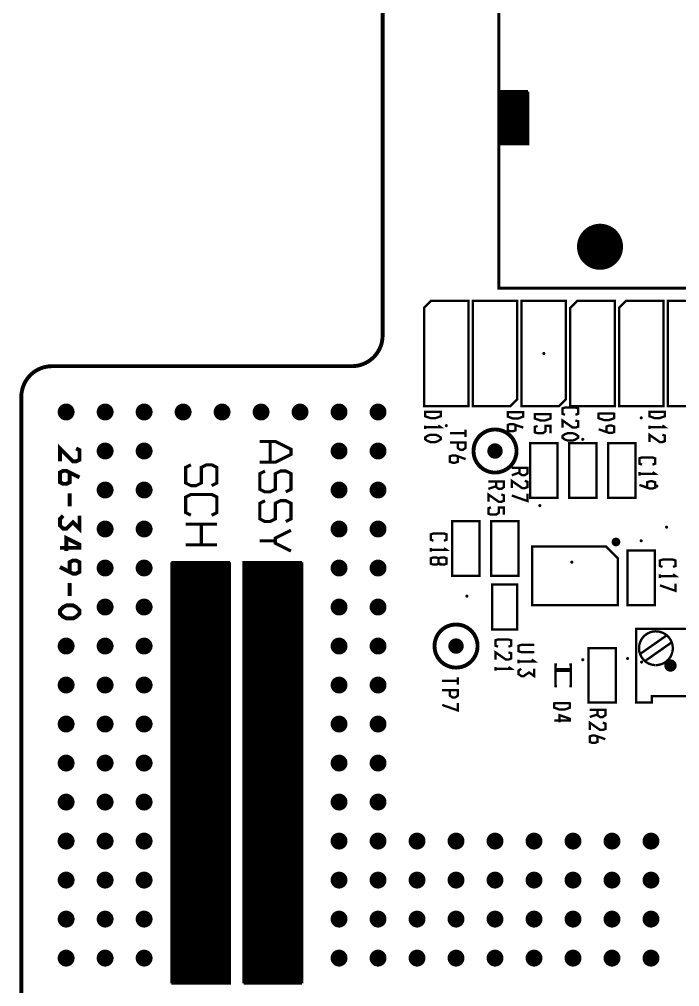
# Model space of a CAD drawing. Extents: x 8 to 205, y 3 to 189.
# Drawn here: x 11.8 to 54.8, y 40.1 to 103.1 of the extents above; entities that cross this region are included whole.
import ezdxf

# ---------------------------------------------------------------- set-up
doc = ezdxf.new("R2010")
doc.units = 0
doc.header["$MEASUREMENT"] = 0
doc.layers.get('0').update_dxf_attribs({"linetype": 'CONTINUOUS'})
doc.layers.add('26-349-0_DRL', color=254, linetype='CONTINUOUS')
doc.layers.add('26-349-0_SST', color=12, linetype='CONTINUOUS')

# ---------------------------------------------------------------- blocks, each defined once
blk = doc.blocks.new('ROUND_34')
at = {"const_width": 1.49987}
blk.add_lwpolyline([(-0.749934, 0, 1), (0.749934, 0, 1)], format="xyb", close=True, dxfattribs=at)
blk = doc.blocks.new('ROUND_93')
at = {"const_width": 0.54991}
blk.add_lwpolyline([(-0.274954, 0, 1), (0.274954, 0, 1)], format="xyb", close=True, dxfattribs=at)
blk = doc.blocks.new('ROUND_95')
at = {"const_width": 0.40005}
blk.add_lwpolyline([(-0.200024, 0, 1), (0.200024, 0, 1)], format="xyb", close=True, dxfattribs=at)
blk = doc.blocks.new('ROUND_96')
at = {"const_width": 0.50038}
blk.add_lwpolyline([(-0.25019, 0, 1), (0.25019, 0, 1)], format="xyb", close=True, dxfattribs=at)
blk = doc.blocks.new('ROUND_101')
at = {"const_width": 0.10033}
blk.add_lwpolyline([(-0.050164, 0, 1), (0.050164, 0, 1)], format="xyb", close=True, dxfattribs=at)
blk = doc.blocks.new('ROUND_102')
at = {"const_width": 0.10033}
blk.add_lwpolyline([(-0.050164, 0, 1), (0.050164, 0, 1)], format="xyb", close=True, dxfattribs=at)

msp = doc.modelspace()

# ---------------------------------------------------------------- linework, layer by layer
at = {"layer": '26-349-0_DRL', "const_width": 0.254}
for points in [[(35.431, 82.468), (35.431, 110.766)], [(13.894, 80.466), (33.43, 80.466)], [(11.893, 5.442), (11.893, 78.467)]]:
    msp.add_lwpolyline(points, dxfattribs=at)
for points in [[(33.43, 80.466, 0.414214), (35.431, 82.468)], [(13.894, 80.466, 0.414214), (11.895, 78.467)]]:
    msp.add_lwpolyline(points, format="xyb", dxfattribs=at)
at = {"layer": '26-349-0_SST'}
for points, const_width in [([(42.995, 107.342), (42.995, 85.541), (55.794, 85.541), (55.794, 107.741), (42.995, 107.741), (42.995, 107.342)], 0.201), ([(44.895, 98.34), (44.895, 94.942), (42.995, 94.942)], 0.201), ([(42.995, 98.34), (42.995, 98.041)], 0.201), ([(44.895, 98.34), (42.995, 98.34)], 0.201), ([(44.895, 98.168), (42.995, 98.168)], 0.201), ([(43.163, 98.34), (43.163, 94.942)], 0.201), ([(43.343, 98.34), (43.343, 94.942)], 0.201), ([(43.521, 98.34), (43.521, 94.942)], 0.201), ([(43.701, 98.34), (43.701, 94.942)], 0.201), ([(43.882, 98.34), (43.882, 94.942)], 0.201), ([(44.062, 98.34), (44.062, 94.942)], 0.201), ([(44.242, 98.34), (44.242, 94.942)], 0.201), ([(44.42, 98.34), (44.42, 94.942)], 0.201), ([(44.6, 98.34), (44.6, 94.942)], 0.201), ([(44.781, 98.34), (44.781, 94.942)], 0.201), ([(42.995, 98.041), (42.995, 94.942)], 0.201), ([(44.895, 97.987), (42.995, 97.987)], 0.201), ([(44.895, 97.807), (42.995, 97.807)], 0.201), ([(44.895, 97.627), (42.995, 97.627)], 0.201), ([(44.895, 97.446), (42.995, 97.446)], 0.201), ([(44.895, 97.268), (42.995, 97.268)], 0.201), ([(44.895, 97.088), (42.995, 97.088)], 0.201), ([(44.895, 96.908), (42.995, 96.908)], 0.201), ([(44.895, 96.727), (42.995, 96.727)], 0.201), ([(44.895, 96.55), (42.995, 96.55)], 0.201), ([(44.895, 96.369), (42.995, 96.369)], 0.201), ([(44.895, 96.189), (42.995, 96.189)], 0.201), ([(44.895, 96.009), (42.995, 96.009)], 0.201), ([(44.895, 95.828), (42.995, 95.828)], 0.201), ([(44.895, 95.65), (42.995, 95.65)], 0.201), ([(44.895, 95.47), (42.995, 95.47)], 0.201), ([(44.895, 95.29), (42.995, 95.29)], 0.201), ([(44.895, 95.109), (42.995, 95.109)], 0.201), ([(38.131, 84.264), (38.131, 77.863), (41.027, 77.863), (41.027, 84.721), (38.588, 84.721), (38.131, 84.264)], 0.152), ([(44.202, 78.32), (44.202, 84.721), (41.306, 84.721), (41.306, 77.863), (43.744, 77.863), (44.202, 78.32)], 0.152), ([(47.377, 78.32), (47.377, 84.721), (44.481, 84.721), (44.481, 77.863), (46.919, 77.863), (47.377, 78.32)], 0.152), ([(47.656, 84.264), (47.656, 77.863), (50.552, 77.863), (50.552, 84.721), (48.113, 84.721), (47.656, 84.264)], 0.152), ([(50.831, 84.264), (50.831, 77.863), (53.727, 77.863), (53.727, 84.721), (51.288, 84.721), (50.831, 84.264)], 0.152), ([(56.902, 78.32), (56.902, 84.721), (54.006, 84.721), (54.006, 77.863), (56.444, 77.863), (56.902, 78.32)], 0.152), ([(38.202, 77.561), (38.202, 77.205), (38.54, 77.086), (38.88, 77.086), (39.218, 77.205), (39.218, 77.561)], 0.152), ([(38.202, 77.502), (39.218, 77.502)], 0.152), ([(43.579, 77.538), (43.579, 77.182), (43.917, 77.063), (44.258, 77.063), (44.595, 77.182), (44.595, 77.538)], 0.152), ([(43.579, 77.479), (44.595, 77.479)], 0.152), ([(45.357, 77.411), (45.357, 77.055), (45.695, 76.936), (46.036, 76.936), (46.373, 77.055), (46.373, 77.411)], 0.152), ([(47.313, 77.302), (47.146, 77.362), (47.146, 77.718), (47.313, 77.776), (47.991, 77.776), (48.162, 77.718), (48.162, 77.362), (47.991, 77.302)], 0.152), ([(49.505, 77.434), (49.505, 77.078), (49.843, 76.959), (50.183, 76.959), (50.521, 77.078), (50.521, 77.434)], 0.152), ([(52.807, 77.561), (52.807, 77.205), (53.145, 77.086), (53.485, 77.086), (53.823, 77.205), (53.823, 77.561)], 0.152), ([(52.807, 77.502), (53.823, 77.502)], 0.152), ([(45.357, 77.352), (46.373, 77.352)], 0.152), ([(47.146, 76.463), (47.146, 76.938), (47.821, 76.463), (47.991, 76.463), (48.162, 76.524), (48.162, 76.88), (47.991, 76.938)], 0.152), ([(49.505, 77.375), (50.521, 77.375)], 0.152), ([(38.202, 76.367), (38.202, 76.603)], 0.152), ([(38.202, 76.486), (39.218, 76.486), (39.048, 76.603)], 0.152), ([(40.834, 75.859), (40.834, 76.334)], 0.152), ([(44.087, 76.641), (44.087, 76.286), (43.917, 76.225), (43.75, 76.225), (43.579, 76.286), (43.579, 76.641), (43.75, 76.7), (43.917, 76.7), (44.595, 76.463)], 0.152), ([(45.528, 76.573), (45.357, 76.514), (45.357, 76.159), (45.528, 76.098), (45.865, 76.098), (46.036, 76.217), (46.036, 76.573), (46.373, 76.573), (46.373, 76.098)], 0.152), ([(50.013, 76.181), (50.013, 76.537), (50.183, 76.595), (50.351, 76.595), (50.521, 76.537), (50.521, 76.181), (50.351, 76.12), (50.183, 76.12), (49.505, 76.359)], 0.152), ([(52.807, 76.367), (52.807, 76.603)], 0.152), ([(52.807, 76.486), (53.823, 76.486), (53.653, 76.603)], 0.152), ([(27.43, 74.213), (28.446, 74.213), (29.462, 74.721), (29.462, 75.061), (28.446, 75.569), (27.43, 75.569)], 0.203), ([(28.106, 74.213), (28.106, 75.569)], 0.203), ([(38.202, 75.826), (38.372, 75.943), (38.54, 76.004), (38.88, 76.004), (39.048, 75.943), (39.218, 75.826), (39.218, 75.706), (39.048, 75.587), (38.88, 75.529), (38.54, 75.529), (38.372, 75.587), (38.202, 75.706), (38.202, 75.826)], 0.152), ([(39.818, 76.098), (40.834, 76.098)], 0.152), ([(47.146, 75.922), (47.313, 76.042), (47.483, 76.1), (47.821, 76.1), (47.991, 76.042), (48.162, 75.922), (48.162, 75.803), (47.991, 75.686), (47.821, 75.625), (47.483, 75.625), (47.313, 75.686), (47.146, 75.803), (47.146, 75.922)], 0.152), ([(52.807, 75.529), (52.807, 76.004), (53.485, 75.529), (53.653, 75.529), (53.823, 75.587), (53.823, 75.943), (53.653, 76.004)], 0.152), ([(14.413, 74.264), (14.413, 75.112), (15.258, 74.264), (15.469, 74.264), (15.683, 74.37), (15.683, 75.005), (15.469, 75.112)], 0.254), ([(40.326, 75.496), (40.326, 75.14), (40.496, 75.021), (40.666, 75.021), (40.834, 75.14), (40.834, 75.496), (39.818, 75.496)], 0.152), ([(45.04, 75.45), (45.04, 71.894), (46.818, 71.894), (46.818, 75.45), (45.04, 75.45)], 0.152), ([(47.58, 75.45), (47.58, 71.894), (49.358, 71.894), (49.358, 75.45), (47.58, 75.45)], 0.152), ([(51.898, 71.894), (51.898, 75.45), (50.12, 75.45), (50.12, 71.894), (51.898, 71.894)], 0.152), ([(40.326, 74.599), (40.326, 74.243), (40.158, 74.182), (39.988, 74.182), (39.818, 74.243), (39.818, 74.599), (39.988, 74.657), (40.158, 74.657), (40.834, 74.421)], 0.152), ([(52.332, 74.053), (52.162, 74.114), (52.162, 74.469), (52.332, 74.528), (53.01, 74.528), (53.178, 74.469), (53.178, 74.114), (53.01, 74.053)], 0.152), ([(15.048, 73.545), (15.048, 72.91), (14.834, 72.803), (14.623, 72.803), (14.413, 72.91), (14.413, 73.545), (14.623, 73.652), (14.834, 73.652), (15.683, 73.227)], 0.254), ([(24.296, 72.689), (24.636, 72.859), (24.636, 73.875), (24.296, 74.045), (23.958, 74.045), (23.62, 73.875), (23.62, 72.859), (23.28, 72.689), (22.942, 72.689), (22.604, 72.859), (22.604, 73.875), (22.942, 74.045)], 0.203), ([(29.122, 72.282), (29.462, 72.453), (29.462, 73.469), (29.122, 73.639), (28.784, 73.639), (28.446, 73.469), (28.446, 72.453), (28.106, 72.282), (27.768, 72.282), (27.43, 72.453), (27.43, 73.469), (27.768, 73.639)], 0.203), ([(44.352, 73.839), (44.352, 73.484), (44.519, 73.365), (44.689, 73.365), (44.86, 73.484), (44.86, 73.839), (43.844, 73.839)], 0.152), ([(44.352, 73.542), (43.844, 73.365)], 0.152), ([(43.844, 72.526), (43.844, 73.001), (44.519, 72.526), (44.689, 72.526), (44.86, 72.587), (44.86, 72.943), (44.689, 73.001)], 0.152), ([(52.162, 73.334), (52.162, 73.57)], 0.152), ([(52.162, 73.453), (53.178, 73.453), (53.01, 73.57)], 0.152), ([(42.828, 72.95), (42.828, 72.595), (42.995, 72.476), (43.165, 72.476), (43.336, 72.595), (43.336, 72.95), (42.32, 72.95)], 0.152), ([(42.828, 72.653), (42.32, 72.476)], 0.152), ([(52.67, 72.554), (52.67, 72.91), (52.84, 72.971), (53.01, 72.971), (53.178, 72.91), (53.178, 72.554), (53.01, 72.496), (52.84, 72.496), (52.162, 72.732)], 0.152), ([(15.048, 71.343), (15.048, 72.191)], 0.254), ([(22.942, 70.758), (22.604, 70.929), (22.604, 71.945), (22.942, 72.115), (24.296, 72.115), (24.636, 71.945), (24.636, 70.929), (24.296, 70.758)], 0.203), ([(29.122, 70.352), (29.462, 70.522), (29.462, 71.538), (29.122, 71.708), (28.784, 71.708), (28.446, 71.538), (28.446, 70.522), (28.106, 70.352), (27.768, 70.352), (27.43, 70.522), (27.43, 71.538), (27.768, 71.708)], 0.203), ([(42.32, 71.637), (42.32, 72.112), (42.995, 71.637), (43.165, 71.637), (43.336, 71.698), (43.336, 72.054), (43.165, 72.112)], 0.152), ([(43.844, 72.044), (44.86, 71.688), (44.86, 72.163)], 0.152), ([(42.487, 71.274), (42.32, 71.216), (42.32, 70.86), (42.487, 70.799), (42.828, 70.799), (42.995, 70.918), (42.995, 71.274), (43.336, 71.274), (43.336, 70.799)], 0.152), ([(14.623, 70.731), (14.413, 70.517), (14.413, 70.096), (14.623, 69.882), (14.834, 69.882), (15.258, 70.306), (15.683, 69.882), (15.683, 70.731)], 0.254), ([(22.604, 70.184), (24.636, 70.184)], 0.203), ([(23.62, 68.828), (23.62, 70.184)], 0.203), ([(41.738, 66.814), (41.738, 70.37), (39.96, 70.37), (39.96, 66.814), (41.738, 66.814)], 0.152), ([(42.5, 70.37), (42.5, 66.814), (44.278, 66.814), (44.278, 70.37), (42.5, 70.37)], 0.152), ([(14.834, 68.422), (14.834, 69.27), (15.683, 68.846), (15.683, 68.635), (14.413, 68.635)], 0.254), ([(29.462, 68.422), (28.446, 68.93), (28.446, 69.27), (29.462, 69.778)], 0.203), ([(38.743, 69.1), (38.573, 69.161), (38.573, 69.516), (38.743, 69.575), (39.421, 69.575), (39.589, 69.516), (39.589, 69.161), (39.421, 69.1)], 0.152), ([(50.661, 69.224), (50.661, 68.813)], 0.152), ([(22.604, 68.828), (24.636, 68.828)], 0.203), ([(27.43, 69.1), (28.446, 69.1)], 0.203), ([(38.573, 68.381), (38.573, 68.617)], 0.152), ([(38.573, 68.5), (39.589, 68.5), (39.421, 68.617)], 0.152), ([(50.755, 67.957), (50.755, 64.909), (45.167, 64.909), (45.167, 68.719), (49.993, 68.719), (50.755, 67.957)], 0.152), ([(50.836, 69.049), (50.422, 69.049)], 0.152), ([(50.808, 68.912), (50.45, 68.912)], 0.152), ([(50.752, 69.186), (50.506, 69.186)], 0.152), ([(50.524, 69.196), (50.524, 68.838)], 0.152), ([(50.798, 69.14), (50.798, 68.894)], 0.152), ([(39.081, 67.601), (39.251, 67.543), (39.421, 67.543), (39.589, 67.601), (39.589, 67.957), (39.421, 68.018), (39.251, 68.018), (39.081, 67.957), (39.081, 67.601), (38.913, 67.543), (38.743, 67.543), (38.573, 67.601), (38.573, 67.957), (38.743, 68.018), (38.913, 68.018), (39.081, 67.957)], 0.152), ([(51.39, 68.465), (51.39, 64.909), (53.168, 64.909), (53.168, 68.465), (51.39, 68.465)], 0.152), ([(15.048, 67.068), (15.048, 67.703), (15.258, 67.81), (15.469, 67.81), (15.683, 67.703), (15.683, 67.068), (15.469, 66.961), (15.258, 66.961), (14.413, 67.385)], 0.254), ([(21.672, 67.703), (21.672, 40.271)], 0.152), ([(25.482, 67.703), (21.672, 67.703)], 0.152), ([(25.482, 67.703), (25.482, 40.271), (21.672, 40.271)], 0.152), ([(25.482, 67.667), (21.672, 67.667)], 0.152), ([(25.482, 67.53), (21.672, 67.53)], 0.152), ([(25.482, 67.393), (21.672, 67.393)], 0.152), ([(21.773, 67.703), (21.773, 40.271)], 0.152), ([(21.911, 67.703), (21.911, 40.271)], 0.152), ([(22.048, 67.703), (22.048, 40.271)], 0.152), ([(22.185, 67.703), (22.185, 40.271)], 0.152), ([(22.322, 67.703), (22.322, 40.271)], 0.152), ([(22.459, 67.703), (22.459, 40.271)], 0.152), ([(22.596, 67.703), (22.596, 40.271)], 0.152), ([(22.734, 67.703), (22.734, 40.271)], 0.152), ([(22.871, 67.703), (22.871, 40.271)], 0.152), ([(23.008, 67.703), (23.008, 40.271)], 0.152), ([(23.145, 67.703), (23.145, 40.271)], 0.152), ([(23.282, 67.703), (23.282, 40.271)], 0.152), ([(23.419, 67.703), (23.419, 40.271)], 0.152), ([(23.557, 67.703), (23.557, 40.271)], 0.152), ([(23.694, 67.703), (23.694, 40.271)], 0.152), ([(23.831, 67.703), (23.831, 40.271)], 0.152), ([(23.968, 67.703), (23.968, 40.271)], 0.152), ([(24.105, 67.703), (24.105, 40.271)], 0.152), ([(24.242, 67.703), (24.242, 40.271)], 0.152), ([(24.379, 67.703), (24.379, 40.271)], 0.152), ([(24.517, 67.703), (24.517, 40.271)], 0.152), ([(24.654, 67.703), (24.654, 40.271)], 0.152), ([(24.791, 67.703), (24.791, 40.271)], 0.152), ([(24.928, 67.703), (24.928, 40.271)], 0.152), ([(25.065, 67.703), (25.065, 40.271)], 0.152), ([(25.202, 67.703), (25.202, 40.271)], 0.152), ([(25.34, 67.703), (25.34, 40.271)], 0.152), ([(30.181, 67.703), (26.371, 67.703), (26.371, 40.271)], 0.152), ([(30.181, 67.667), (26.371, 67.667)], 0.152), ([(30.181, 67.53), (26.371, 67.53)], 0.152), ([(30.181, 67.393), (26.371, 67.393)], 0.152), ([(26.472, 67.703), (26.472, 40.271)], 0.152), ([(26.61, 67.703), (26.61, 40.271)], 0.152), ([(26.747, 67.703), (26.747, 40.271)], 0.152), ([(26.884, 67.703), (26.884, 40.271)], 0.152), ([(27.021, 67.703), (27.021, 40.271)], 0.152), ([(27.158, 67.703), (27.158, 40.271)], 0.152), ([(27.295, 67.703), (27.295, 40.271)], 0.152), ([(27.433, 67.703), (27.433, 40.271)], 0.152), ([(27.57, 67.703), (27.57, 40.271)], 0.152), ([(27.707, 67.703), (27.707, 40.271)], 0.152), ([(27.844, 67.703), (27.844, 40.271)], 0.152), ([(27.981, 67.703), (27.981, 40.271)], 0.152), ([(28.118, 67.703), (28.118, 40.271)], 0.152), ([(28.256, 67.703), (28.256, 40.271)], 0.152), ([(28.393, 67.703), (28.393, 40.271)], 0.152), ([(28.53, 67.703), (28.53, 40.271)], 0.152), ([(28.667, 67.703), (28.667, 40.271)], 0.152), ([(28.804, 67.703), (28.804, 40.271)], 0.152), ([(28.941, 67.703), (28.941, 40.271)], 0.152), ([(29.078, 67.703), (29.078, 40.271)], 0.152), ([(29.216, 67.703), (29.216, 40.271)], 0.152), ([(29.353, 67.703), (29.353, 40.271)], 0.152), ([(29.49, 67.703), (29.49, 40.271)], 0.152), ([(29.627, 67.703), (29.627, 40.271)], 0.152), ([(29.764, 67.703), (29.764, 40.271)], 0.152), ([(29.901, 67.703), (29.901, 40.271)], 0.152), ([(30.039, 67.703), (30.039, 40.271)], 0.152), ([(30.181, 67.703), (30.181, 40.271)], 0.152), ([(53.663, 67.396), (53.496, 67.456), (53.496, 67.812), (53.663, 67.87), (54.341, 67.87), (54.512, 67.812), (54.512, 67.456), (54.341, 67.396)], 0.152), ([(25.482, 67.256), (21.672, 67.256)], 0.152), ([(25.482, 67.119), (21.672, 67.119)], 0.152), ([(25.482, 66.981), (21.672, 66.981)], 0.152), ([(25.482, 66.844), (21.672, 66.844)], 0.152), ([(25.482, 66.707), (21.672, 66.707)], 0.152), ([(30.181, 67.256), (26.371, 67.256)], 0.152), ([(30.181, 67.119), (26.371, 67.119)], 0.152), ([(30.181, 66.981), (26.371, 66.981)], 0.152), ([(30.181, 66.844), (26.371, 66.844)], 0.152), ([(30.181, 66.707), (26.371, 66.707)], 0.152), ([(53.496, 66.677), (53.496, 66.913)], 0.152), ([(53.496, 66.796), (54.512, 66.796), (54.341, 66.913)], 0.152), ([(15.048, 65.501), (15.048, 66.349)], 0.254), ([(25.482, 66.57), (21.672, 66.57)], 0.152), ([(25.482, 66.433), (21.672, 66.433)], 0.152), ([(25.482, 66.296), (21.672, 66.296)], 0.152), ([(25.482, 66.159), (21.672, 66.159)], 0.152), ([(30.181, 66.57), (26.371, 66.57)], 0.152), ([(30.181, 66.433), (26.371, 66.433)], 0.152), ([(30.181, 66.296), (26.371, 66.296)], 0.152), ([(30.181, 66.159), (26.371, 66.159)], 0.152), ([(42.563, 66.242), (42.563, 63.321), (44.202, 63.321), (44.202, 66.242), (42.563, 66.242)], 0.152), ([(53.496, 66.194), (54.512, 65.838), (54.512, 66.313)], 0.152), ([(25.482, 66.021), (21.672, 66.021)], 0.152), ([(25.482, 65.884), (21.672, 65.884)], 0.152), ([(25.482, 65.747), (21.672, 65.747)], 0.152), ([(25.482, 65.61), (21.672, 65.61)], 0.152), ([(25.482, 65.473), (21.672, 65.473)], 0.152), ([(30.181, 66.021), (26.371, 66.021)], 0.152), ([(30.181, 65.884), (26.371, 65.884)], 0.152), ([(30.181, 65.747), (26.371, 65.747)], 0.152), ([(30.181, 65.61), (26.371, 65.61)], 0.152), ([(30.181, 65.473), (26.371, 65.473)], 0.152), ([(14.413, 64.571), (14.623, 64.782), (14.834, 64.889), (15.258, 64.889), (15.469, 64.782), (15.683, 64.571), (15.683, 64.358), (15.469, 64.147), (15.258, 64.04), (14.834, 64.04), (14.623, 64.147), (14.413, 64.358), (14.413, 64.571)], 0.254), ([(25.482, 65.336), (21.672, 65.336)], 0.152), ([(25.482, 65.198), (21.672, 65.198)], 0.152), ([(25.482, 65.061), (21.672, 65.061)], 0.152), ([(25.482, 64.924), (21.672, 64.924)], 0.152), ([(30.181, 65.336), (26.371, 65.336)], 0.152), ([(30.181, 65.198), (26.371, 65.198)], 0.152), ([(30.181, 65.061), (26.371, 65.061)], 0.152), ([(30.181, 64.924), (26.371, 64.924)], 0.152), ([(25.482, 64.787), (21.672, 64.787)], 0.152), ([(25.482, 64.65), (21.672, 64.65)], 0.152), ([(25.482, 64.513), (21.672, 64.513)], 0.152), ([(25.482, 64.375), (21.672, 64.375)], 0.152), ([(25.482, 64.238), (21.672, 64.238)], 0.152), ([(30.181, 64.787), (26.371, 64.787)], 0.152), ([(30.181, 64.65), (26.371, 64.65)], 0.152), ([(30.181, 64.513), (26.371, 64.513)], 0.152), ([(30.181, 64.375), (26.371, 64.375)], 0.152), ([(30.181, 64.238), (26.371, 64.238)], 0.152), ([(25.482, 64.101), (21.672, 64.101)], 0.152), ([(25.482, 63.964), (21.672, 63.964)], 0.152), ([(25.482, 63.827), (21.672, 63.827)], 0.152), ([(25.482, 63.69), (21.672, 63.69)], 0.152), ([(25.482, 63.552), (21.672, 63.552)], 0.152), ([(30.181, 64.101), (26.371, 64.101)], 0.152), ([(30.181, 63.964), (26.371, 63.964)], 0.152), ([(30.181, 63.827), (26.371, 63.827)], 0.152), ([(30.181, 63.69), (26.371, 63.69)], 0.152), ([(30.181, 63.552), (26.371, 63.552)], 0.152), ([(25.482, 63.415), (21.672, 63.415)], 0.152), ([(25.482, 63.278), (21.672, 63.278)], 0.152), ([(25.482, 63.141), (21.672, 63.141)], 0.152), ([(25.482, 63.004), (21.672, 63.004)], 0.152), ([(30.181, 63.415), (26.371, 63.415)], 0.152), ([(30.181, 63.278), (26.371, 63.278)], 0.152), ([(30.181, 63.141), (26.371, 63.141)], 0.152), ([(30.181, 63.004), (26.371, 63.004)], 0.152), ([(52.96, 58.973), (52.96, 58.572), (51.959, 58.572), (51.959, 63.372), (61.489, 63.372), (61.489, 58.572), (60.488, 58.572), (60.488, 58.973), (52.96, 58.973)], 0.152), ([(53.94, 62.94), (52.198, 61.721)], 0.152), ([(25.482, 62.867), (21.672, 62.867)], 0.152), ([(25.482, 62.73), (21.672, 62.73)], 0.152), ([(25.482, 62.592), (21.672, 62.592)], 0.152), ([(25.482, 62.455), (21.672, 62.455)], 0.152), ([(25.482, 62.318), (21.672, 62.318)], 0.152), ([(30.181, 62.867), (26.371, 62.867)], 0.152), ([(30.181, 62.73), (26.371, 62.73)], 0.152), ([(30.181, 62.592), (26.371, 62.592)], 0.152), ([(30.181, 62.455), (26.371, 62.455)], 0.152), ([(30.181, 62.318), (26.371, 62.318)], 0.152), ([(42.949, 62.201), (42.779, 62.262), (42.779, 62.618), (42.949, 62.676), (43.628, 62.676), (43.795, 62.618), (43.795, 62.262), (43.628, 62.201)], 0.152), ([(45.307, 61.846), (44.461, 61.846), (44.291, 61.907), (44.291, 62.262), (44.461, 62.321), (45.307, 62.321)], 0.152), ([(52.518, 61.261), (54.26, 62.483)], 0.152), ([(25.482, 62.181), (21.672, 62.181)], 0.152), ([(25.482, 62.044), (21.672, 62.044)], 0.152), ([(25.482, 61.907), (21.672, 61.907)], 0.152), ([(25.482, 61.769), (21.672, 61.769)], 0.152), ([(30.181, 62.181), (26.371, 62.181)], 0.152), ([(30.181, 62.044), (26.371, 62.044)], 0.152), ([(30.181, 61.907), (26.371, 61.907)], 0.152), ([(30.181, 61.769), (26.371, 61.769)], 0.152), ([(42.779, 61.363), (42.779, 61.838), (43.457, 61.363), (43.628, 61.363), (43.795, 61.424), (43.795, 61.78), (43.628, 61.838)], 0.152), ([(48.85, 62.115), (48.85, 58.559), (50.628, 58.559), (50.628, 62.115), (48.85, 62.115)], 0.152), ([(25.482, 61.632), (21.672, 61.632)], 0.152), ([(25.482, 61.495), (21.672, 61.495)], 0.152), ([(25.482, 61.358), (21.672, 61.358)], 0.152), ([(25.482, 61.221), (21.672, 61.221)], 0.152), ([(25.482, 61.084), (21.672, 61.084)], 0.152), ([(30.181, 61.632), (26.371, 61.632)], 0.152), ([(30.181, 61.495), (26.371, 61.495)], 0.152), ([(30.181, 61.358), (26.371, 61.358)], 0.152), ([(30.181, 61.221), (26.371, 61.221)], 0.152), ([(30.181, 61.084), (26.371, 61.084)], 0.152), ([(44.291, 61.127), (44.291, 61.363)], 0.152), ([(44.291, 61.246), (45.307, 61.246), (45.139, 61.363)], 0.152), ([(46.8, 61.035), (46.698, 61.035), (46.698, 59.638), (46.8, 59.638)], 0.152), ([(47.598, 59.638), (47.699, 59.638), (47.699, 61.035), (47.598, 61.035)], 0.152), ([(25.482, 60.946), (21.672, 60.946)], 0.152), ([(25.482, 60.809), (21.672, 60.809)], 0.152), ([(25.482, 60.672), (21.672, 60.672)], 0.152), ([(25.482, 60.535), (21.672, 60.535)], 0.152), ([(25.482, 60.398), (21.672, 60.398)], 0.152), ([(30.181, 60.946), (26.371, 60.946)], 0.152), ([(30.181, 60.809), (26.371, 60.809)], 0.152), ([(30.181, 60.672), (26.371, 60.672)], 0.152), ([(30.181, 60.535), (26.371, 60.535)], 0.152), ([(30.181, 60.398), (26.371, 60.398)], 0.152), ([(42.779, 60.644), (42.779, 60.88)], 0.152), ([(42.779, 60.764), (43.795, 60.764), (43.628, 60.88)], 0.152), ([(44.461, 60.764), (44.291, 60.644), (44.291, 60.408), (44.461, 60.289), (44.631, 60.289), (44.969, 60.525), (45.307, 60.289), (45.307, 60.764)], 0.152), ([(47.699, 60.736), (47.699, 60.637), (46.698, 60.637), (46.698, 60.736), (47.699, 60.736)], 0.152), ([(25.482, 60.261), (21.672, 60.261)], 0.152), ([(25.482, 60.123), (21.672, 60.123)], 0.152), ([(25.482, 59.986), (21.672, 59.986)], 0.152), ([(25.482, 59.849), (21.672, 59.849)], 0.152), ([(30.181, 60.261), (26.371, 60.261)], 0.152), ([(30.181, 60.123), (26.371, 60.123)], 0.152), ([(30.181, 59.986), (26.371, 59.986)], 0.152), ([(30.181, 59.849), (26.371, 59.849)], 0.152), ([(39.31, 59.969), (40.326, 59.969)], 0.152), ([(40.326, 59.73), (40.326, 60.205)], 0.152), ([(25.482, 59.712), (21.672, 59.712)], 0.152), ([(25.482, 59.575), (21.672, 59.575)], 0.152), ([(25.482, 59.438), (21.672, 59.438)], 0.152), ([(25.482, 59.301), (21.672, 59.301)], 0.152), ([(25.482, 59.163), (21.672, 59.163)], 0.152), ([(30.181, 59.712), (26.371, 59.712)], 0.152), ([(30.181, 59.575), (26.371, 59.575)], 0.152), ([(30.181, 59.438), (26.371, 59.438)], 0.152), ([(30.181, 59.301), (26.371, 59.301)], 0.152), ([(30.181, 59.163), (26.371, 59.163)], 0.152), ([(39.818, 59.367), (39.818, 59.011), (39.988, 58.892), (40.158, 58.892), (40.326, 59.011), (40.326, 59.367), (39.31, 59.367)], 0.152), ([(25.482, 59.026), (21.672, 59.026)], 0.152), ([(25.482, 58.889), (21.672, 58.889)], 0.152), ([(25.482, 58.752), (21.672, 58.752)], 0.152), ([(25.482, 58.615), (21.672, 58.615)], 0.152), ([(30.181, 59.026), (26.371, 59.026)], 0.152), ([(30.181, 58.889), (26.371, 58.889)], 0.152), ([(30.181, 58.752), (26.371, 58.752)], 0.152), ([(30.181, 58.615), (26.371, 58.615)], 0.152), ([(39.31, 58.409), (40.326, 58.053), (40.326, 58.528)], 0.152), ([(46.612, 58.584), (46.612, 58.229), (46.95, 58.109), (47.288, 58.109), (47.628, 58.229), (47.628, 58.584)], 0.152), ([(46.612, 58.523), (47.628, 58.523)], 0.152), ([(25.482, 58.478), (21.672, 58.478)], 0.152), ([(25.482, 58.34), (21.672, 58.34)], 0.152), ([(25.482, 58.203), (21.672, 58.203)], 0.152), ([(25.482, 58.066), (21.672, 58.066)], 0.152), ([(25.482, 57.929), (21.672, 57.929)], 0.152), ([(30.181, 58.478), (26.371, 58.478)], 0.152), ([(30.181, 58.34), (26.371, 58.34)], 0.152), ([(30.181, 58.203), (26.371, 58.203)], 0.152), ([(30.181, 58.066), (26.371, 58.066)], 0.152), ([(30.181, 57.929), (26.371, 57.929)], 0.152), ([(49.432, 58.091), (49.432, 57.736), (49.599, 57.617), (49.769, 57.617), (49.94, 57.736), (49.94, 58.091), (48.924, 58.091)], 0.152), ([(25.482, 57.792), (21.672, 57.792)], 0.152), ([(25.482, 57.655), (21.672, 57.655)], 0.152), ([(25.482, 57.517), (21.672, 57.517)], 0.152), ([(25.482, 57.38), (21.672, 57.38)], 0.152), ([(25.482, 57.243), (21.672, 57.243)], 0.152), ([(30.181, 57.792), (26.371, 57.792)], 0.152), ([(30.181, 57.655), (26.371, 57.655)], 0.152), ([(30.181, 57.517), (26.371, 57.517)], 0.152), ([(30.181, 57.38), (26.371, 57.38)], 0.152), ([(30.181, 57.243), (26.371, 57.243)], 0.152), ([(46.95, 57.271), (46.95, 57.746), (47.628, 57.507), (47.628, 57.39), (46.612, 57.39)], 0.152), ([(49.432, 57.794), (48.924, 57.617)], 0.152), ([(48.924, 56.778), (48.924, 57.253), (49.599, 56.778), (49.769, 56.778), (49.94, 56.839), (49.94, 57.195), (49.769, 57.253)], 0.152), ([(25.482, 57.106), (21.672, 57.106)], 0.152), ([(25.482, 56.969), (21.672, 56.969)], 0.152), ([(25.482, 56.832), (21.672, 56.832)], 0.152), ([(25.482, 56.694), (21.672, 56.694)], 0.152), ([(30.181, 57.106), (26.371, 57.106)], 0.152), ([(30.181, 56.969), (26.371, 56.969)], 0.152), ([(30.181, 56.832), (26.371, 56.832)], 0.152), ([(30.181, 56.694), (26.371, 56.694)], 0.152), ([(25.482, 56.557), (21.672, 56.557)], 0.152), ([(25.482, 56.42), (21.672, 56.42)], 0.152), ([(25.482, 56.283), (21.672, 56.283)], 0.152), ([(25.482, 56.146), (21.672, 56.146)], 0.152), ([(25.482, 56.009), (21.672, 56.009)], 0.152), ([(30.181, 56.557), (26.371, 56.557)], 0.152), ([(30.181, 56.42), (26.371, 56.42)], 0.152), ([(30.181, 56.283), (26.371, 56.283)], 0.152), ([(30.181, 56.146), (26.371, 56.146)], 0.152), ([(30.181, 56.009), (26.371, 56.009)], 0.152), ([(49.432, 56.357), (49.432, 56.001), (49.261, 55.94), (49.091, 55.94), (48.924, 56.001), (48.924, 56.357), (49.091, 56.415), (49.261, 56.415), (49.94, 56.179)], 0.152), ([(25.482, 55.872), (21.672, 55.872)], 0.152), ([(25.482, 55.734), (21.672, 55.734)], 0.152), ([(25.482, 55.597), (21.672, 55.597)], 0.152), ([(25.482, 55.46), (21.672, 55.46)], 0.152), ([(30.181, 55.872), (26.371, 55.872)], 0.152), ([(30.181, 55.734), (26.371, 55.734)], 0.152), ([(30.181, 55.597), (26.371, 55.597)], 0.152), ([(30.181, 55.46), (26.371, 55.46)], 0.152), ([(25.482, 55.323), (21.672, 55.323)], 0.152), ([(25.482, 55.186), (21.672, 55.186)], 0.152), ([(25.482, 55.049), (21.672, 55.049)], 0.152), ([(25.482, 54.911), (21.672, 54.911)], 0.152), ([(25.482, 54.774), (21.672, 54.774)], 0.152), ([(30.181, 55.323), (26.371, 55.323)], 0.152), ([(30.181, 55.186), (26.371, 55.186)], 0.152), ([(30.181, 55.049), (26.371, 55.049)], 0.152), ([(30.181, 54.911), (26.371, 54.911)], 0.152), ([(30.181, 54.774), (26.371, 54.774)], 0.152), ([(25.482, 54.637), (21.672, 54.637)], 0.152), ([(25.482, 54.5), (21.672, 54.5)], 0.152), ([(25.482, 54.363), (21.672, 54.363)], 0.152), ([(25.482, 54.226), (21.672, 54.226)], 0.152), ([(30.181, 54.637), (26.371, 54.637)], 0.152), ([(30.181, 54.5), (26.371, 54.5)], 0.152), ([(30.181, 54.363), (26.371, 54.363)], 0.152), ([(30.181, 54.226), (26.371, 54.226)], 0.152), ([(25.482, 54.088), (21.672, 54.088)], 0.152), ([(25.482, 53.951), (21.672, 53.951)], 0.152), ([(25.482, 53.814), (21.672, 53.814)], 0.152), ([(25.482, 53.677), (21.672, 53.677)], 0.152), ([(25.482, 53.54), (21.672, 53.54)], 0.152), ([(30.181, 54.088), (26.371, 54.088)], 0.152), ([(30.181, 53.951), (26.371, 53.951)], 0.152), ([(30.181, 53.814), (26.371, 53.814)], 0.152), ([(30.181, 53.677), (26.371, 53.677)], 0.152), ([(30.181, 53.54), (26.371, 53.54)], 0.152), ([(25.482, 53.403), (21.672, 53.403)], 0.152), ([(25.482, 53.265), (21.672, 53.265)], 0.152), ([(25.482, 53.128), (21.672, 53.128)], 0.152), ([(25.482, 52.991), (21.672, 52.991)], 0.152), ([(25.482, 52.854), (21.672, 52.854)], 0.152), ([(30.181, 53.403), (26.371, 53.403)], 0.152), ([(30.181, 53.265), (26.371, 53.265)], 0.152), ([(30.181, 53.128), (26.371, 53.128)], 0.152), ([(30.181, 52.991), (26.371, 52.991)], 0.152), ([(30.181, 52.854), (26.371, 52.854)], 0.152), ([(25.482, 52.717), (21.672, 52.717)], 0.152), ([(25.482, 52.58), (21.672, 52.58)], 0.152), ([(25.482, 52.443), (21.672, 52.443)], 0.152), ([(25.482, 52.305), (21.672, 52.305)], 0.152), ([(30.181, 52.717), (26.371, 52.717)], 0.152), ([(30.181, 52.58), (26.371, 52.58)], 0.152), ([(30.181, 52.443), (26.371, 52.443)], 0.152), ([(30.181, 52.305), (26.371, 52.305)], 0.152), ([(25.482, 52.168), (21.672, 52.168)], 0.152), ([(25.482, 52.031), (21.672, 52.031)], 0.152), ([(25.482, 51.894), (21.672, 51.894)], 0.152), ([(25.482, 51.757), (21.672, 51.757)], 0.152), ([(25.482, 51.62), (21.672, 51.62)], 0.152), ([(30.181, 52.168), (26.371, 52.168)], 0.152), ([(30.181, 52.031), (26.371, 52.031)], 0.152), ([(30.181, 51.894), (26.371, 51.894)], 0.152), ([(30.181, 51.757), (26.371, 51.757)], 0.152), ([(30.181, 51.62), (26.371, 51.62)], 0.152), ([(25.482, 51.482), (21.672, 51.482)], 0.152), ([(25.482, 51.345), (21.672, 51.345)], 0.152), ([(25.482, 51.208), (21.672, 51.208)], 0.152), ([(25.482, 51.071), (21.672, 51.071)], 0.152), ([(30.181, 51.482), (26.371, 51.482)], 0.152), ([(30.181, 51.345), (26.371, 51.345)], 0.152), ([(30.181, 51.208), (26.371, 51.208)], 0.152), ([(30.181, 51.071), (26.371, 51.071)], 0.152), ([(25.482, 50.934), (21.672, 50.934)], 0.152), ([(25.482, 50.797), (21.672, 50.797)], 0.152), ([(25.482, 50.659), (21.672, 50.659)], 0.152), ([(25.482, 50.522), (21.672, 50.522)], 0.152), ([(25.482, 50.385), (21.672, 50.385)], 0.152), ([(30.181, 50.934), (26.371, 50.934)], 0.152), ([(30.181, 50.797), (26.371, 50.797)], 0.152), ([(30.181, 50.659), (26.371, 50.659)], 0.152), ([(30.181, 50.522), (26.371, 50.522)], 0.152), ([(30.181, 50.385), (26.371, 50.385)], 0.152), ([(25.482, 50.248), (21.672, 50.248)], 0.152), ([(25.482, 50.111), (21.672, 50.111)], 0.152), ([(25.482, 49.974), (21.672, 49.974)], 0.152), ([(25.482, 49.836), (21.672, 49.836)], 0.152), ([(25.482, 49.699), (21.672, 49.699)], 0.152), ([(30.181, 50.248), (26.371, 50.248)], 0.152), ([(30.181, 50.111), (26.371, 50.111)], 0.152), ([(30.181, 49.974), (26.371, 49.974)], 0.152), ([(30.181, 49.836), (26.371, 49.836)], 0.152), ([(30.181, 49.699), (26.371, 49.699)], 0.152), ([(25.482, 49.562), (21.672, 49.562)], 0.152), ([(25.482, 49.425), (21.672, 49.425)], 0.152), ([(25.482, 49.288), (21.672, 49.288)], 0.152), ([(25.482, 49.151), (21.672, 49.151)], 0.152), ([(30.181, 49.562), (26.371, 49.562)], 0.152), ([(30.181, 49.425), (26.371, 49.425)], 0.152), ([(30.181, 49.288), (26.371, 49.288)], 0.152), ([(30.181, 49.151), (26.371, 49.151)], 0.152), ([(25.482, 49.014), (21.672, 49.014)], 0.152), ([(25.482, 48.876), (21.672, 48.876)], 0.152), ([(25.482, 48.739), (21.672, 48.739)], 0.152), ([(25.482, 48.602), (21.672, 48.602)], 0.152), ([(25.482, 48.465), (21.672, 48.465)], 0.152), ([(30.181, 49.014), (26.371, 49.014)], 0.152), ([(30.181, 48.876), (26.371, 48.876)], 0.152), ([(30.181, 48.739), (26.371, 48.739)], 0.152), ([(30.181, 48.602), (26.371, 48.602)], 0.152), ([(30.181, 48.465), (26.371, 48.465)], 0.152), ([(25.482, 48.328), (21.672, 48.328)], 0.152), ([(25.482, 48.191), (21.672, 48.191)], 0.152), ([(25.482, 48.053), (21.672, 48.053)], 0.152), ([(25.482, 47.916), (21.672, 47.916)], 0.152), ([(30.181, 48.328), (26.371, 48.328)], 0.152), ([(30.181, 48.191), (26.371, 48.191)], 0.152), ([(30.181, 48.053), (26.371, 48.053)], 0.152), ([(30.181, 47.916), (26.371, 47.916)], 0.152), ([(25.482, 47.779), (21.672, 47.779)], 0.152), ([(25.482, 47.642), (21.672, 47.642)], 0.152), ([(25.482, 47.505), (21.672, 47.505)], 0.152), ([(25.482, 47.368), (21.672, 47.368)], 0.152), ([(25.482, 47.23), (21.672, 47.23)], 0.152), ([(30.181, 47.779), (26.371, 47.779)], 0.152), ([(30.181, 47.642), (26.371, 47.642)], 0.152), ([(30.181, 47.505), (26.371, 47.505)], 0.152), ([(30.181, 47.368), (26.371, 47.368)], 0.152), ([(30.181, 47.23), (26.371, 47.23)], 0.152), ([(25.482, 47.093), (21.672, 47.093)], 0.152), ([(25.482, 46.956), (21.672, 46.956)], 0.152), ([(25.482, 46.819), (21.672, 46.819)], 0.152), ([(25.482, 46.682), (21.672, 46.682)], 0.152), ([(25.482, 46.545), (21.672, 46.545)], 0.152), ([(30.181, 47.093), (26.371, 47.093)], 0.152), ([(30.181, 46.956), (26.371, 46.956)], 0.152), ([(30.181, 46.819), (26.371, 46.819)], 0.152), ([(30.181, 46.682), (26.371, 46.682)], 0.152), ([(30.181, 46.545), (26.371, 46.545)], 0.152), ([(25.482, 46.407), (21.672, 46.407)], 0.152), ([(25.482, 46.27), (21.672, 46.27)], 0.152), ([(25.482, 46.133), (21.672, 46.133)], 0.152), ([(25.482, 45.996), (21.672, 45.996)], 0.152), ([(30.181, 46.407), (26.371, 46.407)], 0.152), ([(30.181, 46.27), (26.371, 46.27)], 0.152), ([(30.181, 46.133), (26.371, 46.133)], 0.152), ([(30.181, 45.996), (26.371, 45.996)], 0.152), ([(25.482, 45.859), (21.672, 45.859)], 0.152), ([(25.482, 45.722), (21.672, 45.722)], 0.152), ([(25.482, 45.585), (21.672, 45.585)], 0.152), ([(25.482, 45.447), (21.672, 45.447)], 0.152), ([(25.482, 45.31), (21.672, 45.31)], 0.152), ([(30.181, 45.859), (26.371, 45.859)], 0.152), ([(30.181, 45.722), (26.371, 45.722)], 0.152), ([(30.181, 45.585), (26.371, 45.585)], 0.152), ([(30.181, 45.447), (26.371, 45.447)], 0.152), ([(30.181, 45.31), (26.371, 45.31)], 0.152), ([(25.482, 45.173), (21.672, 45.173)], 0.152), ([(25.482, 45.036), (21.672, 45.036)], 0.152), ([(25.482, 44.899), (21.672, 44.899)], 0.152), ([(25.482, 44.762), (21.672, 44.762)], 0.152), ([(30.181, 45.173), (26.371, 45.173)], 0.152), ([(30.181, 45.036), (26.371, 45.036)], 0.152), ([(30.181, 44.899), (26.371, 44.899)], 0.152), ([(30.181, 44.762), (26.371, 44.762)], 0.152), ([(25.482, 44.624), (21.672, 44.624)], 0.152), ([(25.482, 44.487), (21.672, 44.487)], 0.152), ([(25.482, 44.35), (21.672, 44.35)], 0.152), ([(25.482, 44.213), (21.672, 44.213)], 0.152), ([(25.482, 44.076), (21.672, 44.076)], 0.152), ([(30.181, 44.624), (26.371, 44.624)], 0.152), ([(30.181, 44.487), (26.371, 44.487)], 0.152), ([(30.181, 44.35), (26.371, 44.35)], 0.152), ([(30.181, 44.213), (26.371, 44.213)], 0.152), ([(30.181, 44.076), (26.371, 44.076)], 0.152), ([(25.482, 43.939), (21.672, 43.939)], 0.152), ([(25.482, 43.801), (21.672, 43.801)], 0.152), ([(25.482, 43.664), (21.672, 43.664)], 0.152), ([(25.482, 43.527), (21.672, 43.527)], 0.152), ([(25.482, 43.39), (21.672, 43.39)], 0.152), ([(30.181, 43.939), (26.371, 43.939)], 0.152), ([(30.181, 43.801), (26.371, 43.801)], 0.152), ([(30.181, 43.664), (26.371, 43.664)], 0.152), ([(30.181, 43.527), (26.371, 43.527)], 0.152), ([(30.181, 43.39), (26.371, 43.39)], 0.152), ([(25.482, 43.253), (21.672, 43.253)], 0.152), ([(25.482, 43.116), (21.672, 43.116)], 0.152), ([(25.482, 42.978), (21.672, 42.978)], 0.152), ([(25.482, 42.841), (21.672, 42.841)], 0.152), ([(30.181, 43.253), (26.371, 43.253)], 0.152), ([(30.181, 43.116), (26.371, 43.116)], 0.152), ([(30.181, 42.978), (26.371, 42.978)], 0.152), ([(30.181, 42.841), (26.371, 42.841)], 0.152), ([(25.482, 42.704), (21.672, 42.704)], 0.152), ([(25.482, 42.567), (21.672, 42.567)], 0.152), ([(25.482, 42.43), (21.672, 42.43)], 0.152), ([(25.482, 42.293), (21.672, 42.293)], 0.152), ([(25.482, 42.156), (21.672, 42.156)], 0.152), ([(30.181, 42.704), (26.371, 42.704)], 0.152), ([(30.181, 42.567), (26.371, 42.567)], 0.152), ([(30.181, 42.43), (26.371, 42.43)], 0.152), ([(30.181, 42.293), (26.371, 42.293)], 0.152), ([(30.181, 42.156), (26.371, 42.156)], 0.152), ([(25.482, 42.018), (21.672, 42.018)], 0.152), ([(25.482, 41.881), (21.672, 41.881)], 0.152), ([(25.482, 41.744), (21.672, 41.744)], 0.152), ([(25.482, 41.607), (21.672, 41.607)], 0.152), ([(30.181, 42.018), (26.371, 42.018)], 0.152), ([(30.181, 41.881), (26.371, 41.881)], 0.152), ([(30.181, 41.744), (26.371, 41.744)], 0.152), ([(30.181, 41.607), (26.371, 41.607)], 0.152), ([(25.482, 41.47), (21.672, 41.47)], 0.152), ([(25.482, 41.333), (21.672, 41.333)], 0.152), ([(25.482, 41.195), (21.672, 41.195)], 0.152), ([(25.482, 41.058), (21.672, 41.058)], 0.152), ([(25.482, 40.921), (21.672, 40.921)], 0.152), ([(30.181, 41.47), (26.371, 41.47)], 0.152), ([(30.181, 41.333), (26.371, 41.333)], 0.152), ([(30.181, 41.195), (26.371, 41.195)], 0.152), ([(30.181, 41.058), (26.371, 41.058)], 0.152), ([(30.181, 40.921), (26.371, 40.921)], 0.152), ([(25.482, 40.784), (21.672, 40.784)], 0.152), ([(25.482, 40.647), (21.672, 40.647)], 0.152), ([(25.482, 40.51), (21.672, 40.51)], 0.152), ([(25.482, 40.372), (21.672, 40.372)], 0.152), ([(30.181, 40.784), (26.371, 40.784)], 0.152), ([(30.181, 40.647), (26.371, 40.647)], 0.152), ([(30.181, 40.51), (26.371, 40.51)], 0.152), ([(30.181, 40.372), (26.371, 40.372)], 0.152), ([(30.181, 40.271), (26.371, 40.271)], 0.152)]:
    msp.add_lwpolyline(points, dxfattribs=dict(at, const_width=const_width))
for points, const_width in [([(42.754, 76.344, 0.414214), (41.352, 74.942)], 0.254), ([(44.156, 74.942, 0.414214), (42.754, 76.344)], 0.254), ([(41.352, 74.942, 0.414214), (42.754, 73.54)], 0.254), ([(42.754, 73.54, 0.414214), (44.156, 74.942)], 0.254), ([(50.63, 69.227, 0.414214), (50.422, 69.019)], 0.152), ([(50.839, 69.019, 0.414214), (50.63, 69.227)], 0.152), ([(50.422, 69.019, 0.414214), (50.63, 68.81)], 0.152), ([(50.63, 68.81, 0.414214), (50.839, 69.019)], 0.152), ([(40.214, 63.644, 0.414214), (38.812, 62.242)], 0.254), ([(41.616, 62.242, 0.414214), (40.214, 63.644)], 0.254), ([(53.234, 63.202, 0.414214), (52.134, 62.102)], 0.152), ([(53.945, 62.94, 0.17774), (53.234, 63.201)], 0.152), ([(54.265, 62.483, 0.129029), (53.945, 62.94)], 0.152), ([(38.812, 62.242, 0.414214), (40.214, 60.84)], 0.254), ([(40.214, 60.84, 0.414214), (41.616, 62.242)], 0.254), ([(54.334, 62.102, 0.088707), (54.266, 62.483)], 0.152), ([(52.134, 62.102, 0.088707), (52.202, 61.721)], 0.152), ([(52.203, 61.721, 0.129408), (52.524, 61.263)], 0.152), ([(53.234, 61.002, 0.414214), (54.334, 62.102)], 0.152), ([(52.518, 61.261, 0.177356), (53.229, 61.001)], 0.152)]:
    msp.add_lwpolyline(points, format="xyb", dxfattribs=dict(at, const_width=const_width))

# ---------------------------------------------------------------- block references
at = {"layer": '26-349-0_DRL'}
for name, p in [('ROUND_34', (49.594, 88.241)), ('ROUND_102', (45.929, 81.292)), ('ROUND_93', (14.814, 77.482)), ('ROUND_93', (17.354, 77.482)), ('ROUND_93', (19.894, 77.482)), ('ROUND_93', (22.434, 77.482)), ('ROUND_93', (24.974, 77.482)), ('ROUND_93', (27.514, 77.482)), ('ROUND_93', (30.054, 77.482)), ('ROUND_93', (32.594, 77.482)), ('ROUND_93', (35.134, 77.482)), ('ROUND_102', (52.279, 77.101)), ('ROUND_102', (39.579, 76.593)), ('ROUND_102', (48.469, 75.704)), ('ROUND_93', (17.354, 74.942)), ('ROUND_93', (19.894, 74.942)), ('ROUND_93', (32.594, 74.942)), ('ROUND_93', (35.134, 74.942)), ('ROUND_96', (42.754, 74.942)), ('ROUND_93', (17.354, 72.402)), ('ROUND_93', (19.894, 72.402)), ('ROUND_93', (32.594, 72.402)), ('ROUND_93', (35.134, 72.402)), ('ROUND_102', (53.295, 72.656)), ('ROUND_101', (45.675, 71.386)), ('ROUND_93', (17.354, 69.862)), ('ROUND_93', (19.894, 69.862)), ('ROUND_93', (32.594, 69.862)), ('ROUND_93', (35.134, 69.862)), ('ROUND_102', (53.93, 69.989)), ('ROUND_102', (52.279, 69.1)), ('ROUND_93', (17.354, 67.322)), ('ROUND_93', (19.894, 67.322)), ('ROUND_93', (32.594, 67.322)), ('ROUND_93', (35.134, 67.322)), ('ROUND_102', (39.198, 67.576)), ('ROUND_102', (47.758, 67.703)), ('ROUND_102', (40.925, 65.493)), ('ROUND_93', (17.354, 64.782)), ('ROUND_93', (19.894, 64.782)), ('ROUND_93', (32.594, 64.782)), ('ROUND_93', (35.134, 64.782)), ('ROUND_93', (14.814, 62.242)), ('ROUND_93', (17.354, 62.242)), ('ROUND_93', (19.894, 62.242)), ('ROUND_93', (32.594, 62.242)), ('ROUND_93', (35.134, 62.242)), ('ROUND_96', (40.214, 62.242)), ('ROUND_102', (48.469, 61.353)), ('ROUND_102', (51.39, 61.429)), ('ROUND_102', (52.304, 61.2)), ('ROUND_95', (54.184, 60.972)), ('ROUND_93', (14.814, 59.702)), ('ROUND_93', (17.354, 59.702)), ('ROUND_93', (19.894, 59.702)), ('ROUND_93', (32.594, 59.702)), ('ROUND_93', (35.134, 59.702)), ('ROUND_93', (14.814, 57.162)), ('ROUND_93', (17.354, 57.162)), ('ROUND_93', (19.894, 57.162)), ('ROUND_93', (32.594, 57.162)), ('ROUND_93', (35.134, 57.162)), ('ROUND_93', (14.814, 54.622)), ('ROUND_93', (17.354, 54.622)), ('ROUND_93', (19.894, 54.622)), ('ROUND_93', (32.594, 54.622)), ('ROUND_93', (35.134, 54.622)), ('ROUND_93', (14.814, 52.082)), ('ROUND_93', (17.354, 52.082)), ('ROUND_93', (19.894, 52.082)), ('ROUND_93', (32.594, 52.082)), ('ROUND_93', (35.134, 52.082)), ('ROUND_93', (14.814, 49.542)), ('ROUND_93', (17.354, 49.542)), ('ROUND_93', (19.894, 49.542)), ('ROUND_93', (32.594, 49.542)), ('ROUND_93', (35.134, 49.542)), ('ROUND_93', (37.674, 49.542)), ('ROUND_93', (40.214, 49.542)), ('ROUND_93', (42.754, 49.542)), ('ROUND_93', (45.294, 49.542)), ('ROUND_93', (47.834, 49.542)), ('ROUND_93', (50.374, 49.542)), ('ROUND_93', (52.914, 49.542)), ('ROUND_93', (14.814, 47.002)), ('ROUND_93', (17.354, 47.002)), ('ROUND_93', (19.894, 47.002)), ('ROUND_93', (32.594, 47.002)), ('ROUND_93', (35.134, 47.002)), ('ROUND_93', (37.674, 47.002)), ('ROUND_93', (40.214, 47.002)), ('ROUND_93', (42.754, 47.002)), ('ROUND_93', (45.294, 47.002)), ('ROUND_93', (47.834, 47.002)), ('ROUND_93', (50.374, 47.002)), ('ROUND_93', (52.914, 47.002)), ('ROUND_93', (14.814, 44.462)), ('ROUND_93', (17.354, 44.462)), ('ROUND_93', (19.894, 44.462)), ('ROUND_93', (32.594, 44.462)), ('ROUND_93', (35.134, 44.462)), ('ROUND_93', (37.674, 44.462)), ('ROUND_93', (40.214, 44.462)), ('ROUND_93', (42.754, 44.462)), ('ROUND_93', (45.294, 44.462)), ('ROUND_93', (47.834, 44.462)), ('ROUND_93', (50.374, 44.462)), ('ROUND_93', (52.914, 44.462)), ('ROUND_93', (14.814, 41.922)), ('ROUND_93', (17.354, 41.922)), ('ROUND_93', (19.894, 41.922)), ('ROUND_93', (32.594, 41.922)), ('ROUND_93', (35.134, 41.922)), ('ROUND_93', (37.674, 41.922)), ('ROUND_93', (40.214, 41.922)), ('ROUND_93', (42.754, 41.922)), ('ROUND_93', (45.294, 41.922)), ('ROUND_93', (47.834, 41.922)), ('ROUND_93', (50.374, 41.922)), ('ROUND_93', (52.914, 41.922))]:
    msp.add_blockref(name, p, dxfattribs=at)

doc.saveas('drawing.dxf')
